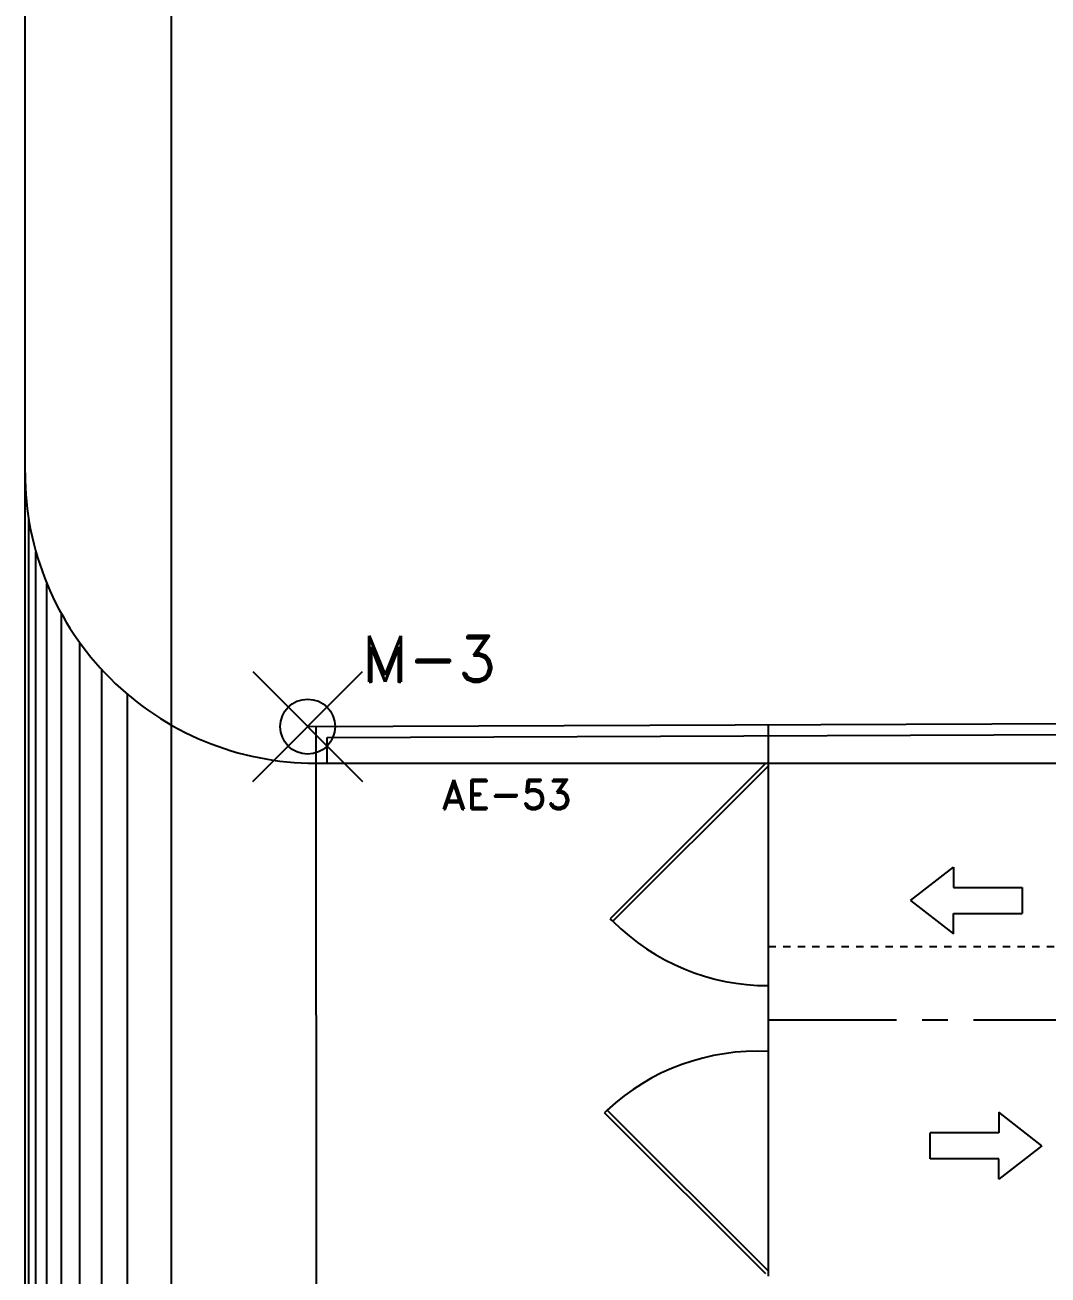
# Model space of a CAD drawing. Header units: millimetres. Extents: x 1590 to 1932, y -48 to 167.
# Drawn here: x 1620.59 to 1634.55, y 120.62 to 137.68 of the extents above; entities that cross this region are included whole.
import ezdxf

# ---------------------------------------------------------------- set-up
doc = ezdxf.new("R2010")
doc.units = ezdxf.units.MM
doc.header["$LTSCALE"] = 0.1
doc.header["$MEASUREMENT"] = 0
doc.header["$PDMODE"] = 35
doc.header["$PDSIZE"] = 0.75
for name, pattern in [('CENTER2', [1.125, 0.75, -0.125, 0.125, -0.125]), ('CENTERX2', [4, 2.5, -0.5, 0.5, -0.5]), ('DASHED', [0.75, 0.5, -0.25])]:
    doc.linetypes.add(name, pattern=pattern)
doc.layers.get('0').update_dxf_attribs({"linetype": 'CONTINUOUS'})
for name, color, linetype in [('_KTI_CONTROL', 7, 'CONTINUOUS'), ('C-PRKG-CARS', 1, 'CONTINUOUS'), ('CALLES', 3, 'CONTINUOUS'), ('EJES', 1, 'CENTER2'), ('HATCH', 1, 'CONTINUOUS'), ('P-FIXT', 1, 'CONTINUOUS'), ('PARED', 4, 'CONTINUOUS'), ('PAREDES', 3, 'CONTINUOUS'), ('TERRENO', 4, 'CONTINUOUS'), ('TEXT', 3, 'CONTINUOUS')]:
    doc.layers.add(name, color=color, linetype=linetype)
doc.styles.add('ATT', font='txt')
doc.styles.add('ROMAND', font='romand.shx')

# ---------------------------------------------------------------- blocks, each defined once
blk = doc.blocks.new('15PTOI01')
at = {"color": 0, "linetype": 'ByBlock'}
for p, q in [((0, -8.5), (0, 8.5)), ((2, 10.5), (6, 10.5)), ((8, 8.5), (8, -8.5)), ((9.5, 4.375), (9.5, -4.375)), ((11.25, 4.375), (9.5, 4.375)), ((11.25, -4.375), (9.5, -4.375)), ((6, -10.5), (2, -10.5))]:
    blk.add_line(p, q, dxfattribs=at)
for centre, radius, start, end in [((2, 8.5), 2, 90, 180), ((6, 8.5), 2, 0, 90), ((17.766404, -2.827313), 9.712715, 75.184599, 132.137709), ((13.6875, -12.03125), 19.717859, 49.950272, 70.559965), ((23.458333, 0), 4.229167, 313.602819, 46.397181), ((17.766404, 2.827313), 9.712715, 227.862291, 284.815401), ((13.6875, 12.03125), 19.717859, 289.440035, 310.049728), ((2, -8.5), 2, 180, 270), ((6, -8.5), 2, 270, 0)]:
    blk.add_arc(centre, radius, start, end, dxfattribs=at)
at = {"color": 0, "linetype": 'ByBlock', "style": 'ATT'}
for tag, p, flags in [('ITEM', (0, -23), 3), ('ROOM_NUMBER', (0, -32), 1)]:
    blk.add_attdef(tag, p, '', height=6, dxfattribs=dict(at, flags=flags))
blk = doc.blocks.new('ss1')
at = {"layer": '_KTI_CONTROL', "color": 1}
for points in [[(0.141, 0.122, 0), (0.141, 0.122, 0), (0.141, 0.122, 0), (0.141, 0.122, 0), (0.141, 0.122, 0)], [(0.141, 0.122, 0), (0.141, 0.122, 0), (0.141, 0.122, 0), (0.141, 0.122, 0), (0.141, 0.122, 0), (0.141, 0.122, 0), (0.141, 0.122, 0), (0.141, 0.122, 0), (0.141, 0.122, 0), (0.141, 0.122, 0), (0.141, 0.122, 0)]]:
    blk.add_polyline3d(points, dxfattribs=at)
at = {"layer": '_KTI_CONTROL'}
for points in [[(0.141, 0.122, 0), (0.141, 0.122, 0), (0.141, 0.122, 0), (0.141, 0.122, 0)], [(0.141, 0.122, 0), (0.141, 0.122, 0)]]:
    blk.add_polyline3d(points, dxfattribs=at)
at = {"layer": 'P-FIXT', "xscale": 0.0254, "yscale": 0.0254, "zscale": 0.0254}
blk.add_blockref('15PTOI01', (17.719, 12.528), dxfattribs=at)
blk = doc.blocks.new('2')
at = {"color": 3, "linetype": 'ByBlock'}
for p, q in [((1.063, -0.026), (0.479, 0.431)), ((0.479, 0.431), (0.479, 0.152)), ((0.479, 0.152), (-0.461, 0.152)), ((-0.461, 0.152), (-0.461, -0.204)), ((1.063, -0.026), (0.479, -0.483)), ((0.479, -0.204), (-0.461, -0.204)), ((0.479, -0.483), (0.479, -0.204))]:
    blk.add_line(p, q, dxfattribs=at)

msp = doc.modelspace()

# ---------------------------------------------------------------- linework, layer by layer
at = {"color": 1, "linetype": 'Continuous'}
msp.add_line((1630.7358, 128.1302), (1630.7358, 128.1302), dxfattribs=at)
at = {"color": 4, "linetype": 'Continuous'}
msp.add_point((1624.4496, 128.1057), dxfattribs=at)
at = {"layer": 'C-PRKG-CARS', "color": 2}
msp.add_line((1622.5927, 116.6473), (1622.5927, 158.3831), dxfattribs=at)
at = {"layer": 'CALLES', "linetype": 'Continuous'}
for p, q in [((1620.5927, 98.1302), (1620.5927, 157.9798)), ((1620.5927, 87.01), (1620.5927, 127.6057)), ((1620.5927, 52.886), (1620.5927, 125.5556)), ((1620.5927, 52.886), (1620.5927, 125.5556))]:
    msp.add_line(p, q, dxfattribs=at)
at = {"layer": 'CALLES', "color": 1, "linetype": 'Continuous'}
for p, q in [((1620.6427, 114.1624), (1620.6427, 130.9406)), ((1620.7427, 112.3728), (1620.7427, 130.4882)), ((1620.8927, 113.0783), (1620.8927, 130.0556)), ((1621.0927, 113.7698), (1621.0927, 129.6413)), ((1621.3427, 114.4469), (1621.3427, 129.2484)), ((1621.6427, 115.1079), (1621.6427, 128.8814)), ((1621.9927, 115.7502), (1621.9927, 128.5457))]:
    msp.add_line(p, q, dxfattribs=at)
at = {"layer": 'HATCH', "color": 2, "linetype": 'Continuous'}
for p, q in [((1630.7004, 127.6057), (1628.5791, 125.4844)), ((1630.7358, 127.5704), (1628.6144, 125.4491)), ((1630.7358, 120.6717), (1628.5367, 122.8707)), ((1630.7004, 120.6363), (1628.5014, 122.8354))]:
    msp.add_line(p, q, dxfattribs=at)
at = {"layer": 'HATCH', "color": 1, "linetype": 'Continuous'}
for p, q in [((1628.6144, 125.4491), (1628.5791, 125.4844)), ((1628.5367, 122.8707), (1628.5014, 122.8354))]:
    msp.add_line(p, q, dxfattribs=at)
for centre, radius, start, end in [((1630.7358, 127.5704), 3, 225, 270), ((1630.5831, 120.6717), 3.0039, 87.08678, 132.94049)]:
    msp.add_arc(centre, radius, start, end, dxfattribs=at)
at = {"layer": 'PARED', "color": 4}
msp.add_line((1624.4533, 127.6057), (1774.5202, 127.6057), dxfattribs=at)
at = {"layer": 'PARED', "color": 3}
msp.add_arc((1624.555, 131.5681), 3.9623, 180, 270.055, dxfattribs=at)
at = {"layer": 'PAREDES', "color": 8, "linetype": 'DASHED'}
msp.add_line((1630.7358, 125.1057), (1756.5202, 125.1057), dxfattribs=at)
at = {"layer": 'PAREDES', "color": 1, "linetype": 'CENTERX2', "ltscale": 7}
msp.add_line((1630.7358, 124.1058), (1774.5202, 124.1058), dxfattribs=at)
at = {"layer": 'TERRENO', "color": 5, "linetype": 'Continuous'}
for p, q in [((1624.4523, 128.1057), (1776.0202, 128.6965)), ((1624.5927, -20.9342), (1624.5672, 128.1062))]:
    msp.add_line(p, q, dxfattribs=at)
at = {"layer": 'TERRENO', "color": 2, "linetype": 'Continuous'}
for p, q in [((1624.7172, 127.9568), (1776.0208, 128.5465)), ((1624.7173, 127.6057), (1624.7172, 127.9568))]:
    msp.add_line(p, q, dxfattribs=at)
at = {"layer": 'TERRENO', "color": 3, "linetype": 'Continuous'}
msp.add_line((1630.7358, 127.6057), (1630.7358, 128.1302), dxfattribs=at)
at = {"layer": 'TERRENO', "color": 8, "linetype": 'Continuous'}
msp.add_line((1630.7358, 120.6058), (1630.7358, 127.6057), dxfattribs=at)

# ---------------------------------------------------------------- block references
at = {"color": 1, "linetype": 'Continuous', "xscale": -1, "rotation": 90}
for p in [(1645.5379, 137.2231), (1644.4151, 135.6735)]:
    msp.add_blockref('ss1', p, dxfattribs=at)
at = {"color": 1, "linetype": 'Continuous', "rotation": 270}
for p in [(1624.1315, 135.6735), (1634.0565, 135.6735)]:
    msp.add_blockref('ss1', p, dxfattribs=at)
at = {"xscale": -1}
for p, rotation in [((1633.7395, 125.7582), 359.9999999999982), ((1633.4037, 122.3583), 179.9999999999981)]:
    msp.add_blockref('2', p, dxfattribs=dict(at, rotation=rotation))

# ---------------------------------------------------------------- texts
at = {"layer": 'EJES', "color": 3, "style": 'ROMAND'}
msp.add_text('M-3', height=0.625, rotation=0, dxfattribs=at).set_placement((1625.1836, 128.7178))
at = {"layer": 'TEXT', "color": 2, "style": 'ROMAND'}
msp.add_text('AE-53', height=0.4, dxfattribs=at).set_placement((1626.2718, 126.9796))

doc.saveas('drawing.dxf')
